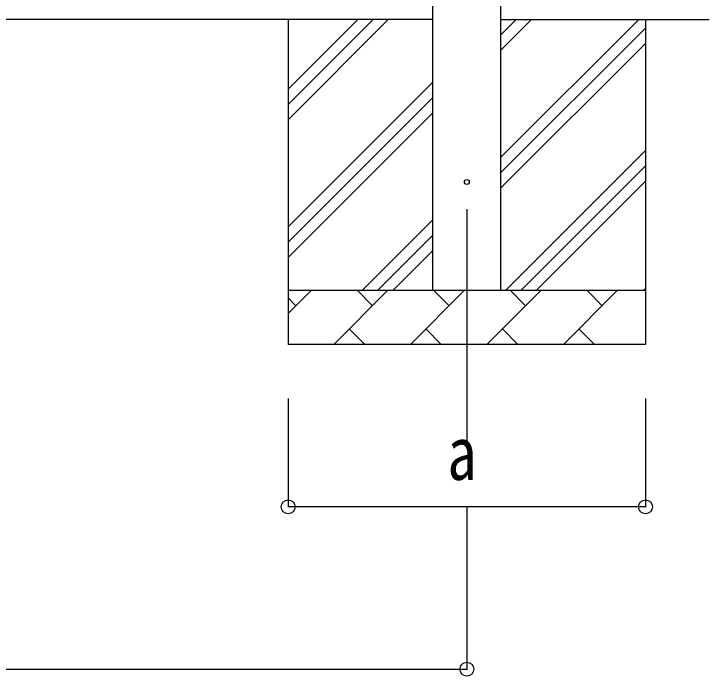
# Model space of a CAD drawing. Units: millimetres, scale not verified. Extents: x -12615 to 12615, y -8910 to 8910.
# Drawn here: x -7628 to -6344, y -3855 to -2632 of the extents above; entities that cross this region are included whole.
import ezdxf
from ezdxf.enums import TextEntityAlignment as Align

# ---------------------------------------------------------------- set-up
doc = ezdxf.new("R2010")
doc.units = ezdxf.units.MM
doc.header["$LTSCALE"] = 40
for name, color, linetype in [('0-3_YKK_12', 2, 'Continuous'), ('0-4_YKK_13', 4, 'Continuous'), ('0-5_YKK_A1', 4, 'Continuous'), ('0-6_YKK_D', 6, 'Continuous')]:
    doc.layers.add(name, color=color, linetype=linetype)
doc.styles.add('ＭＳ ゴシック', font='')
doc.styles.get('ＭＳ ゴシック').set_extended_font_data('MS Gothic')

msp = doc.modelspace()

# ---------------------------------------------------------------- linework, layer by layer
at = {"layer": '0-3_YKK_12'}
msp.add_line((-6791.94, -2992), (-6791.94, -3430.94), dxfattribs=at)
at = {"layer": '0-4_YKK_13'}
msp.add_circle((-6791.94, -2942), 4.5, dxfattribs=at)
at = {"layer": '0-5_YKK_A1'}
for p, q in [((-6854.44, -3142), (-6854.44, -342)), ((-6729.44, -342), (-6729.44, -3142)), ((-6854.44, -2642), (-9602.44, -2642)), ((-7121.94, -2642), (-7121.94, -3242)), ((-7121.94, -2827.05), (-6936.89, -2642)), ((-7121.94, -2798.77), (-6965.17, -2642)), ((-7121.94, -2770.48), (-6993.46, -2642)), ((-6729.44, -2642), (-6344.44, -2642)), ((-6729.44, -2897.1), (-6474.34, -2642)), ((-6729.44, -2699.11), (-6672.33, -2642)), ((-6729.44, -2670.82), (-6700.62, -2642)), ((-6461.94, -2642), (-6461.94, -3242)), ((-6729.44, -2925.38), (-6461.94, -2657.88)), ((-6729.44, -2953.67), (-6461.94, -2686.17)), ((-7121.94, -3025.04), (-6854.44, -2757.54)), ((-7121.94, -3053.32), (-6854.44, -2785.82)), ((-7121.94, -3081.61), (-6854.44, -2814.11)), ((-6719.78, -3142), (-6461.94, -2884.16)), ((-6691.5, -3142), (-6461.94, -2912.44)), ((-6663.21, -3142), (-6461.94, -2940.73)), ((-6984.34, -3142), (-6854.44, -3012.1)), ((-6956.06, -3142), (-6854.44, -3040.38)), ((-6927.77, -3142), (-6854.44, -3068.67)), ((-7121.94, -3142), (-6461.94, -3142)), ((-7121.94, -3184.89), (-7079.05, -3142)), ((-7037.63, -3242), (-6937.63, -3142)), ((-6966.18, -3170.55), (-6994.73, -3142)), ((-6896.2, -3242), (-6796.2, -3142)), ((-6824.76, -3170.55), (-6853.31, -3142)), ((-6754.78, -3242), (-6654.78, -3142)), ((-6683.34, -3170.55), (-6711.89, -3142)), ((-6613.36, -3242), (-6513.36, -3142)), ((-6541.92, -3170.55), (-6570.47, -3142)), ((-6465.22, -3142), (-6461.94, -3138.72)), ((-7107.6, -3170.55), (-7121.94, -3156.21)), ((-7009.07, -3213.45), (-6980.52, -3242)), ((-6867.65, -3213.45), (-6839.1, -3242)), ((-6726.23, -3213.45), (-6697.68, -3242)), ((-6584.81, -3213.45), (-6556.26, -3242)), ((-6461.94, -3242), (-7121.94, -3242))]:
    msp.add_line(p, q, dxfattribs=at)
at = {"layer": '0-6_YKK_D'}
for p, q in [((-7121.94, -3342), (-7121.94, -3543)), ((-6461.94, -3342), (-6461.94, -3543)), ((-6461.94, -3542), (-7121.94, -3542)), ((-6791.94, -3543), (-6791.94, -3843)), ((-9664.94, -3842), (-6791.94, -3842))]:
    msp.add_line(p, q, dxfattribs=at)
for centre in [(-7121.94, -3542), (-6461.94, -3542), (-6791.94, -3842)]:
    msp.add_circle(centre, 12.75, dxfattribs=at)

# ---------------------------------------------------------------- texts
at = {"layer": '0-6_YKK_D', "style": 'ＭＳ ゴシック', "width": 0.8}
msp.add_text('a', height=98.97, dxfattribs=at).set_placement((-6827.94, -3522), align=Align.BOTTOM_LEFT)

doc.saveas('drawing.dxf')
